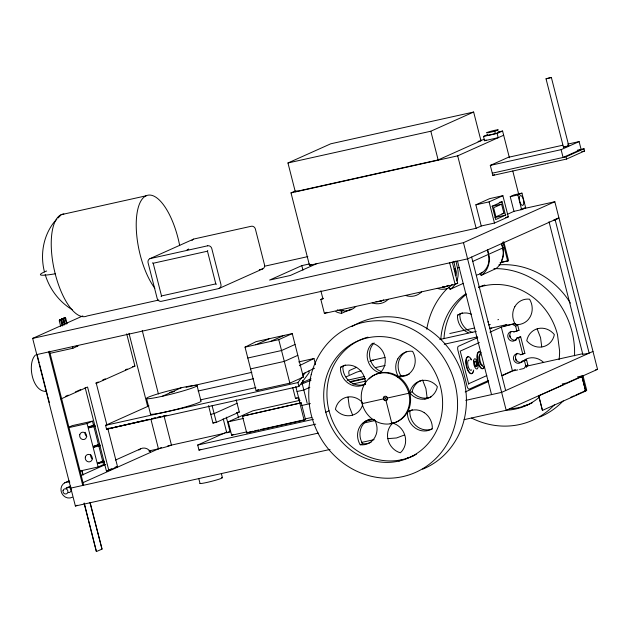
<?xml version="1.0" encoding="UTF-8"?>
<svg xmlns="http://www.w3.org/2000/svg" width="629" height="629" viewBox="0 0 629 629"><rect width="100%" height="100%" fill="white"/><g stroke="black" fill="none" stroke-linecap="round" stroke-linejoin="round"><path stroke-width="0.94" d="M335.815 311.599A20.214 18.571 65.9 0 0 340.58 313.234L341.547 313.36L341.673 311.08L343.434 310.294M59.873 320.468L59.936 319.516L59.275 320.735L60.691 326.294M64.708 323.801L63.529 319.17L62.098 318.549L62.035 319.501L61.438 319.768L62.853 325.327M64.197 318.533L64.26 317.582L63.6 318.801L65.015 324.36M62.098 318.549L61.438 319.768L63.529 319.17M216.384 284.324L215.802 283.876L207.476 251.191L207.774 250.57M384.405 400.335L386.505 396.577M161.095 296.613L161.519 295.937L215.802 283.876M515.316 331.255L513.924 331.884A4.914 4.513 65.9 0 0 508.028 334.4A4.914 4.513 65.9 0 0 510.842 340.792A4.914 4.513 65.9 0 0 516.692 338.15L520.67 336.798L524.893 353.364L520.702 354.764A4.914 4.513 65.9 0 0 514.247 355.456A4.914 4.513 65.9 0 0 515.426 362.328A4.914 4.513 65.9 0 0 521.834 361.4L526.552 359.882L527.849 364.946L525.765 365.881L524.036 368.484L519.593 369.475M526.119 367.556L527.849 364.946M308.823 371.016L309.224 372.572L298.924 386.45L106.56 429.198L105.57 425.314L297.934 382.574L301.723 377.455L303.359 377.093L292.273 333.598L256.105 341.633L245.035 347.145L256.121 390.64L289.851 383.147L303.359 377.093M302.871 375.914L305.151 372.84M56.791 219.309L54.267 221.919A58.088 53.363 65.9 0 0 44.455 271.925M58.049 218.004L61.288 214.654A52.419 20.34 77.5 0 1 63.867 213.986M35.507 354.96C26.898 363.192 32.158 391.466 45.854 391.419M452.18 284.379A17.879 16.425 65.9 0 1 449.57 286.871L448.886 287.319L450.097 289.301L450.907 288.782A20.214 18.571 65.9 0 0 455.302 283.954M479.951 273.403L481.169 275.384L481.971 274.865A20.214 18.571 65.9 0 0 488.599 254.32L487.561 249.595M546.019 78.79L551.35 77.43L568.758 145.731L565.778 146.73L563.442 147.139L546.035 78.837L551.358 77.485M563.442 147.139L563.946 146.856M187.395 249.611L188.755 249.226L187.088 249.689L188.126 249.383M299.333 365.732L313.973 358.506L315.554 364.718M302.549 374.121L314.524 368.217M287.956 162.974L330.775 143.789L473.645 112.041L480.965 140.747L438.146 159.931L295.276 191.68L287.956 162.974L430.826 131.225L473.645 112.041M481.256 225.992L475.862 204.818L489.661 198.63L502.886 195.69L508.287 216.871L494.48 223.059L481.256 225.992L476.145 228.28L309.476 265.32L291.007 192.883L295.394 190.917M295.276 191.68L297.061 190.878M149.946 258.668L193.543 239.13M62.782 325.696L61.367 320.137L60.423 319.406L62.185 325.964M61.901 318.636L62.585 318.439M67.106 323.754L65.691 318.203L64.748 317.472L66.509 324.029M61.367 320.137L59.275 320.735M65.691 318.203L63.6 318.801M330.036 449.436L75.378 506.023L32.653 338.394L82.808 315.915M487.554 134.936A6.101 0.448 -14.3 0 0 488.906 135.093A6.101 0.448 -14.3 0 0 495.361 133.552L497.122 133.427L498.207 137.688L484.582 140.715L483.497 136.454L487.396 134.708M484.582 140.715L486.146 140.015M291.007 192.883L457.684 155.843L503.664 135.243M49.549 353.451L72.893 348.262L77.965 345.989L76.101 346.406M577.273 150.237L584.026 148.735L584.593 150.984L566.58 159.058L492.861 175.436L490.298 165.396L508.311 157.321L562.853 145.205M219.049 288.459L262.647 268.921M492.861 175.436L494.575 174.673M309.366 263.952L301.818 265.635L269.566 280.086L290.331 275.471L317.205 263.425M561.107 149.663L579.12 141.588L581.102 149.387L563.089 157.454L561.107 149.663L490.298 165.396M309.476 265.32L311.237 264.526M492.287 173.187L566.014 156.81L584.026 148.735M475.862 204.818L489.087 201.878L502.886 195.69M513.972 211.336L510.221 196.641L514.278 194.825L521.944 193.127L525.687 207.814L521.63 209.638L513.972 211.336L507.092 214.418M65.581 396.333L68.246 395.138M75.362 391.953L80.693 389.563M95.639 383.155L98.273 381.976M102.661 380.01L105.287 378.831M125.47 369.789L127.223 369.003M60.887 398.983L87.565 387.032L108.848 470.531L106.427 471.074L85.143 387.566M126.696 333.857L134.913 366.109L96.308 383.407L106.914 425.023M502.091 201.775L492.255 206.186L495.66 219.568L505.504 215.157L502.091 201.775L499.222 202.412M510.221 196.641L517.887 194.943L521.944 193.127M501.588 204.158L493.616 207.727L495.935 216.824L503.908 213.255L501.588 204.158L492.012 206.288M32.653 338.394L463.463 242.66L554.825 201.728L558.953 217.917L467.591 258.857L36.773 354.583M68.419 427.358L72.288 425.629L92.487 421.139L103.549 464.556L98.148 466.977L79.781 471.058M255.791 344.755L269.298 338.701M68.71 427.641L87.077 423.561L92.487 421.139M270.336 341.523L283.836 335.469M245.035 347.145L278.765 339.652L292.273 333.598M341.547 313.36L351.218 309.028M95.325 426.376L88.893 427.806L88.673 426.934L94.57 424.701M88.893 427.806L91.331 426.714M553.544 220.15A10.654 0.778 -14.3 0 0 555.155 219.804L558.992 218.082L597.55 369.357L581.424 376.574M162.321 396.254L170.907 392.41C180.83 389.76 165.073 393.251 170.907 392.41M172.668 391.623L181.254 387.771M186.074 387.33L251.859 372.313M105.57 425.314L148.931 405.886M456.803 280.966A20.214 18.571 65.9 0 0 457.527 268.237L459.288 267.451M472.473 261.538L504.018 247.409L502.595 247.677M295.04 344.472L281.54 350.526L247.81 358.019M146.651 419.96L106.56 429.198L109.218 428.003M100.263 445.764L93.831 447.188L93.611 446.331L99.516 444.105M480.831 273.01L482.592 272.223M297.816 355.346L284.308 361.4L250.578 368.893M93.831 447.188L96.268 446.095M450.097 289.301L463.266 283.404M481.169 275.384L496.037 268.559A20.214 18.571 65.9 0 0 502.665 248.015L501.62 243.289M256.121 390.64L258.653 389.508M104.43 462.071L97.99 463.502L97.872 463.038L103.777 460.813M97.99 463.502L102.055 461.686L101.937 461.222M237.062 403.307L214.119 413.591L210.754 414.338M64.708 482.82L69.166 480.823M80.756 475.634L105.703 464.454M115.508 460.058L140.464 448.878M70.582 486.068L66.131 488.057L70.865 487.011M301.456 383.03L311.064 378.721M208.529 405.587L212.987 423.081L214.756 422.295M106.427 471.074L111.632 468.739M108.848 470.531L117.529 466.647L107.881 428.813M212.987 423.081L216.352 422.334L239.295 412.058L236.174 399.808M300.277 384.626L310.97 380.293M82.729 482.765L161.425 447.502M340.478 367.328A17.187 15.796 65.9 0 1 357.272 367.855L359.686 369.797A17.187 15.796 65.9 0 1 365.347 383.957A17.187 15.796 65.9 0 1 351.226 384.893L348.545 383.431A17.187 15.796 65.9 0 1 340.478 367.328L342.86 366.259A17.187 15.796 65.9 0 1 345.447 364.962M468.22 332.78L465.539 331.318A17.187 15.796 65.9 0 1 457.464 315.208L459.846 314.138A17.187 15.796 65.9 0 1 462.441 312.841M246.93 431.848L231.653 435.244L228.233 421.823L252.756 410.839L300.088 400.319M242.448 416.178L301.212 402.819L305.482 419.559L304.137 420.156L246.717 432.917L242.448 416.178L301.212 402.819M309.869 387.307L303.815 390.019L297.045 391.521M356.549 367.328L349.504 370.489A3.625 1.407 77.5 0 0 349.087 374.577M369.766 361.408L372.415 360.22L385.082 357.406M292.713 387.488L295.512 398.479L297.132 397.748M346.06 376.897L356.549 372.195L361.25 370.764M315.711 424.19L199.008 450.12L197.71 445.033L226.762 432.013M223.209 418.828L226.762 432.776L229.255 431.659M231.653 435.244L233.406 434.458M199.008 450.12L200.769 449.334M75.378 506.023L77.17 505.221M487.719 321.993L488.371 321.702M497.877 319.791L498.53 319.501M379.059 373.359L379.995 372.942A17.187 15.796 65.9 0 0 385.223 359.316L384.712 356.218A17.187 15.796 65.9 0 0 372.431 343.277A17.187 15.796 65.9 0 0 367.713 360L368.751 362.98A17.187 15.796 65.9 0 0 379.995 372.942M246.717 432.917L248.054 432.32M364.411 384.382L365.347 383.957M477.726 337.616L458.337 346.304A3.625 1.407 77.5 0 0 457.928 350.392L467.056 386.198A3.625 1.407 77.5 0 0 469.25 389.115L488.639 380.427M489.92 332.206L501.282 327.111L514.915 323.613L517.714 325.209L519.011 330.28L513.924 331.884M397.449 377.038L400.767 375.552A17.187 15.796 65.9 0 0 409.282 374.058M512.839 324.54L515.638 326.144L517.714 325.209M468.715 384.217L460.216 351.108L479.353 342.538M325.806 412.231L329.046 410.776M420.156 381.009L421.744 380.293M516.692 338.15L520.67 336.798M419.991 380.915A17.187 15.796 65.9 0 0 412.137 391.781L408.819 393.267L387.503 398M520.702 354.764L522.785 353.836M424.756 399.038L427.138 397.968L425.943 388.706L422.539 379.94M468.542 383.784L486.807 375.599M406.499 412.53L409.817 411.044A17.187 15.796 65.9 0 1 412.412 409.746M84.066 503.184L96.402 551.57L102.016 549.101L90.167 502.61M521.834 361.4L526.552 359.882M392.787 423.136A17.187 15.796 65.9 0 0 387.558 436.754L388.069 439.852A17.187 15.796 65.9 0 0 400.351 452.794A17.187 15.796 65.9 0 0 405.068 436.078L404.03 433.098A17.187 15.796 65.9 0 0 392.787 423.136L391.851 423.553A25.97 23.855 65.9 0 1 362.021 390.405A25.97 23.855 65.9 0 1 402.489 381.41A25.97 23.855 65.9 0 1 391.851 423.553L386.017 400.657A2.28 2.091 65.9 0 1 383.399 397.748A2.28 2.091 65.9 0 1 386.953 396.962A2.28 2.091 65.9 0 1 386.017 400.657M465.201 391.969L488.489 381.536M501.926 375.513L515.363 369.49M501.997 375.757L512.486 371.055L501.282 327.111M374.397 419.457A17.187 15.796 65.9 0 0 361.337 424.559L359.654 426.989A17.187 15.796 65.9 0 0 360.213 444.766L362.595 443.697A17.187 15.796 65.9 0 0 371.11 442.211M592.982 351.438L501.627 392.37L465.759 400.343M575.881 395.028L586.692 390.184L582.997 375.686L566.808 382.943L562.216 383.957M464.068 419.653L506.188 410.289L563.513 384.602M538.739 395.893L582.116 376.504L585.811 391.002L542.434 410.391L538.739 395.893L542.434 410.391M398.865 461.088A63.741 58.56 65.9 0 0 424.976 357.649A63.741 58.56 65.9 0 0 325.641 379.719A63.741 58.56 65.9 0 0 398.865 461.088L402.096 459.642M570.503 397.442L574.088 395.83M452.275 261.955L457.7 283.239L455.137 284.387L324.399 313.423L320.837 299.435L323.4 298.288M324.399 313.423L326.962 312.275M454.122 269.204L455.42 268.63L453.776 261.287M509.419 157.816L502.587 131.029L497.122 133.427L483.497 136.454M500.039 262.757L508.586 260.681L503.743 241.693M188.582 249.304L188.024 249.454M404.659 434.914L396.569 437.965L387.873 438.641M565.039 146.51L565.715 146.329M320.837 299.435L322.936 298.893L320.861 290.74M106.56 429.198L143.907 420.557M145.818 420.117L149.655 419.229M151.565 418.788L155.394 417.9M157.313 417.459L160.183 416.799M151.424 418.867L155.245 417.986M157.156 417.546L160.969 416.665M162.88 416.225L166.701 415.344M158.783 300.049L87.014 315.994A52.419 20.34 77.5 0 1 55.21 273.796A52.419 20.34 77.5 0 1 61.194 214.678L146.172 195.792M480.477 140.393L484.299 139.544M478.087 141.383L480.965 140.747M567.633 144.143L579.12 141.588M581.723 151.628L584.593 150.984M152.493 262.859L153.193 263.252L207.476 251.191M523.768 208.246L525.687 207.814M264.738 266.185L307.825 256.608M520.356 209.386L554.825 201.728M501.997 213.679L503.908 213.255M259.29 269.715L262.151 269.078A3.625 3.334 65.9 0 0 264.518 264.848L255.39 229.05A3.625 3.334 65.9 0 0 251.238 226.267L194.047 238.973A3.625 3.334 65.9 0 0 192.002 240.514M494.968 217.5L505.504 215.157M505.449 217.5L508.287 216.871M64.064 317.669L64.748 317.472M59.739 319.603L60.423 319.406M556.115 218.719L558.033 218.294M455.789 283.663L457.7 283.239M132.491 366.644L134.913 366.109M298.681 361.911L313.973 358.506M449.79 333.504L474.274 328.063M488.403 324.926L490.282 324.501M198.08 391.026L253.589 378.689M439.813 339.495L476.255 331.397M489.684 328.409L506.95 324.572L503.365 326.176L514.915 323.613M444.239 344.26L477.458 336.877M200.337 399.895L255.854 387.558M516.755 330.783L519.011 330.28M88.673 426.934L95.105 425.503M375.592 367.58L385.16 365.449M347.177 380.293L364.435 376.457M349.535 381.709L364.82 378.312M350.156 382.086L365.433 378.689M352.783 384.012L365.685 381.143M295.512 398.479L298.869 397.732M236.771 412.616L239.295 412.058M93.611 446.331L100.042 444.9M523.485 353.679L524.893 353.364M228.233 421.823L243.509 418.427M301.763 405.485L310.356 403.574M167.739 445.93L225.056 433.192M226.762 432.776L230.12 432.029L226.33 417.153M526.528 366.204L582.454 353.773M148.987 450.938L158.453 448.831A10.316 0.755 -14.3 0 0 171.45 445.104L163.965 415.745M362.092 403.645L383.407 398.912M97.872 463.038L104.312 461.607M513.374 370.858L517.816 369.868M305.183 418.906L311.866 417.42M249.013 432.107L252.842 431.258M254.753 430.834L258.582 429.977M260.5 429.552L305.482 419.559M197.71 445.033L313.454 419.307M115.099 467.182L117.529 466.647M595.632 369.781L597.55 369.357M365.19 421.288L373.791 419.378M70.81 488.104L318.392 433.09M363.169 423.175L375.639 420.4M577.493 376.913L582.997 375.686M580.26 376.913L582.116 376.504M584.86 390.593L586.692 390.184M583.956 391.411L585.811 391.002M361.628 442.415L374.074 439.647M102.016 549.101L89.955 502.657M96.402 551.57L84.27 503.137M500.928 262.364L508.586 260.681M498.042 132.019L502.587 131.029M567.099 145.991L568.758 145.731M541.742 346.925L539.973 347.137A17.187 15.796 65.9 0 1 526.74 340.729A17.187 15.796 65.9 0 1 535.468 329.439L538.22 328.535A17.187 15.796 65.9 0 1 554.353 334.589A17.187 15.796 65.9 0 1 542.874 346.783L541.742 346.925L540.547 337.663L537.142 328.888M341.673 311.08L340.847 310.978A17.879 16.425 65.9 0 1 337.317 309.845M383.611 397.221L387.299 399.69M62.389 318.526L64.347 324.996M352.625 415.069L349.221 406.295L348.026 397.033M566.014 156.81L566.58 159.058M555.155 219.804L589.145 353.16A10.654 0.778 -14.3 0 1 582.729 353.938M549.015 221.73L582.761 354.143M585.662 391.018L581.967 376.519L585.607 391.049M512.777 170.994L518.768 194.51M517.887 194.943L521.63 209.638M494.756 131.162L495.361 133.552L496.706 133.199A6.101 0.448 -14.3 0 0 498.483 132.2M502.854 242.079L507.689 261.066M489.087 201.878L494.48 223.059M515.638 326.144L516.928 331.216M518.587 337.734L522.809 354.3M524.476 360.81L525.765 365.881M509.804 335.792L510.284 337.663M515.528 358.231L516.244 361.038M457.684 155.843L476.145 228.28M471.632 257.041L505.669 390.562M463.463 242.66L506.188 410.289M430.826 131.225L438.146 159.931M457.495 261.098L491.532 394.611M449.586 262.608L455.137 284.387M301.818 265.635L302.966 270.132M302.557 380.506L303.021 382.338M302.321 384.17L307.149 403.118M297.934 382.574L298.924 386.45M295.772 386.513L300.159 403.724M298.618 397.913L299.467 401.231M299.876 403.417L304.137 420.156M278.765 339.652L289.851 383.147M237.125 412.317L238.548 417.892M212.115 405.713L216.352 422.334M221.416 473.794L222.383 477.584M196.987 385.349L200.95 400.909A26.261 1.926 -14.3 0 1 176.049 409.487A26.261 1.926 -14.3 0 1 150.48 413.748M153.193 263.252L161.519 295.937M198.835 478.755L200.046 483.497M142.24 330.524L158.414 393.966M146.588 398.684L150.559 414.252M129 333.307L147.587 406.216M150.968 419.48L158.453 448.831M97.676 444.506L97.896 445.371M72.421 346.398L72.893 348.262M87.077 423.561L98.148 466.977M81.943 470.35L83.154 475.092M81.731 470.398L82.698 474.195M83.563 484.731L49.526 351.21A13.288 0.975 -14.3 0 1 48.732 351.925L82.769 485.446A13.288 0.975 -14.3 0 0 82.651 484.707M37.064 354.434L39.226 362.925M39.706 364.82L47.403 395.012M47.89 396.899L49.329 402.56M455.891 260.893L457.527 268.237M487.444 249.642L488.489 254.368M455.42 268.63L455.868 270.989A17.879 16.425 65.9 0 1 455.891 275.588M221.581 477.568A11.644 0.849 -14.3 0 1 212.814 481.004A11.644 0.849 -14.3 0 1 200.006 483.276M154.86 288.255A52.419 20.34 77.5 0 1 140.92 200.973A52.419 20.34 77.5 0 1 179.697 245.632M55.21 273.796A58.127 4.254 -14.3 0 1 46.656 270.989M72.272 309.727A58.088 53.363 65.9 0 1 45.186 274.535M86.81 436.534A3.743 3.436 65.9 0 1 85.167 432.288M92.432 458.856A3.798 3.483 65.9 0 1 90.757 454.547M72.382 497.193A8.146 7.485 65.9 0 1 61.068 490.942A8.146 7.485 65.9 0 1 69.827 482.184M66.462 488.458A2.65 2.437 65.9 0 1 70.739 488.953A2.65 2.437 65.9 0 1 68.435 492.609M138.899 450.057A8.146 7.485 65.9 0 1 150.504 451.842M149.159 450.962A3.247 2.988 65.9 0 1 149.922 451.245M554.408 404.801A79.797 73.326 65.8 0 1 471.601 418.049M426.761 329.219A79.797 73.326 65.8 0 1 447.219 288.554M493.914 268.638A79.797 73.326 65.8 0 1 574.521 355.81M498.876 264.864A79.797 73.326 65.8 0 1 570.432 303.115M563.254 400.83A79.797 73.326 65.8 0 1 539.651 417.066M539.603 396.97A63.741 58.56 65.9 0 1 507.257 410.171M440.835 338.952A63.741 58.56 65.9 0 1 466.034 293.664M478.881 287.319A63.741 58.56 65.9 0 1 557.483 334.604L559.606 351.006A63.741 58.56 65.9 0 1 559.079 359.646M532.551 402.576A63.741 58.56 65.9 0 1 509.521 408.771M444.011 338.465A63.741 58.56 65.9 0 1 466.136 294.49M478.512 287.225A63.741 58.56 65.9 0 1 484.873 285.016M527.912 404.596A63.741 58.552 65.9 0 1 523.32 406.004M472.733 332.466A17.187 15.796 65.9 0 1 470.602 331.711L467.921 330.249A17.187 15.796 65.9 0 1 459.846 314.138M457.464 315.208A17.187 15.796 65.9 0 1 471.577 314.272M524.421 359.992A17.187 15.796 65.9 0 1 538.542 359.057L541.223 360.519A17.187 15.796 65.9 0 1 543.637 362.469M489.967 328.291A22.377 20.56 65.9 0 1 491.776 328.149M516.448 339.864A4.914 4.513 65.9 0 1 510.764 338.056A4.914 4.513 65.9 0 1 511.031 331.9M522.652 361.746A4.914 4.513 65.9 0 1 516.236 359.953A4.914 4.513 65.9 0 1 517.643 353.294M416.382 454.248A63.741 58.56 65.9 0 1 332.151 420.133A63.741 58.56 65.9 0 1 367.934 337.12M351.957 326.593A79.797 73.294 65.9 0 1 457.448 362.477A79.797 73.294 65.9 0 1 422.664 469.187M413.615 455.671A63.741 58.568 65.9 0 1 410.926 456.709M409.094 457.33A63.741 58.568 65.9 0 1 407.254 457.873M369.176 378.886A25.97 23.863 65.9 0 1 407.962 387.834A25.97 23.863 65.9 0 1 390.137 423.561M360.213 444.766A17.187 15.796 65.9 0 0 374.955 437.226L376.173 434.482A17.187 15.796 65.9 0 0 374.782 420.141M362.666 404.714A17.187 15.796 65.9 0 1 354.3 414.511L351.548 415.423A17.187 15.796 65.9 0 1 335.414 409.361A17.187 15.796 65.9 0 1 346.894 397.166L349.795 396.82A17.187 15.796 65.9 0 1 362.524 402.631M362.595 443.697A17.187 15.796 65.9 0 1 362.037 425.927L363.719 423.49A17.187 15.796 65.9 0 1 370.041 419.111M365.135 384.193A17.187 15.796 65.9 0 1 353.608 383.832L350.927 382.361A17.187 15.796 65.9 0 1 342.86 366.259M381.661 371.653A17.187 15.796 65.9 0 1 371.134 361.911L370.096 358.931A17.187 15.796 65.9 0 1 374.106 342.884M400.767 375.552A17.187 15.796 65.9 0 1 398.99 360.527L400.209 357.775A17.187 15.796 65.9 0 1 406.436 351.729M431.03 396.93A17.187 15.796 65.9 0 1 428.27 397.835L425.369 398.181A17.187 15.796 65.9 0 1 412.137 391.781M432.092 428.978A17.187 15.796 65.9 0 1 417.892 427.146L415.478 425.204A17.187 15.796 65.9 0 1 409.817 411.044M473.668 370.127A8.664 3.365 77.5 0 1 468.935 371.645A8.664 3.365 77.5 0 1 466.411 359.135A8.664 3.365 77.5 0 1 471.593 359.796M471.687 369.876A5.252 2.036 77.5 0 1 468.062 366.039A5.252 2.036 77.5 0 1 469.195 360.071M475.65 366.503A2.783 1.077 77.5 0 1 475.335 366.164M475.029 365.685A2.783 1.077 77.5 0 1 474.557 364.395M474.636 361.463A2.783 1.077 77.5 0 1 476.562 363.499A2.783 1.077 77.5 0 1 475.964 366.66M482.907 364.969A5.37 2.084 77.5 0 1 479.188 361.054A5.37 2.084 77.5 0 1 480.352 354.953M472.953 371.833A8.664 3.365 77.5 0 1 466.726 367.761A8.664 3.365 77.5 0 1 468.291 356.84M470.24 358.373A8.664 3.365 77.5 0 1 471.176 359.89M372.415 360.22A3.625 1.407 77.5 0 1 373.351 360.543M483.583 368.004A8.664 3.365 77.5 0 1 477.34 360.574A8.664 3.365 77.5 0 1 480.43 352.326M484.534 366.738A8.664 3.365 77.5 0 1 478.001 361.589A8.664 3.365 77.5 0 1 480.839 352.24M484.574 366.919A7.344 2.846 77.5 0 1 480.124 361.007A7.344 2.846 77.5 0 1 480.957 352.727M488.466 254.226A17.824 16.378 65.9 0 1 476.821 275.015M501.549 244.288A17.824 16.378 65.9 0 1 501.627 260.241M449.067 287.783A17.824 16.378 65.9 0 1 437.218 288.373M448.729 285.338A15.497 14.239 65.9 0 1 442.454 286.966M455.38 268.575A15.497 14.239 65.9 0 1 455.593 275.714M447.408 285.975A15.497 14.239 65.9 0 1 442.902 287.146M454.885 268.795A15.497 14.239 65.9 0 1 455.231 275.156M388.203 299.333A17.824 16.378 65.9 0 1 372.164 302.895M383.674 299.86A15.497 14.239 65.9 0 1 377.4 301.488M382.353 300.497A15.497 14.239 65.9 0 1 375.961 301.684M355.762 306.52A17.824 16.378 65.9 0 1 339.723 310.081M421.587 291.895A17.824 16.378 65.9 0 1 405.556 295.465M397.827 358.844L396.608 361.596A17.187 15.796 65.9 0 0 398.385 376.622A17.187 15.796 65.9 0 0 411.445 371.519L413.127 369.081A17.187 15.796 65.9 0 0 412.569 351.304A17.187 15.796 65.9 0 0 397.827 358.844M514.813 306.724L513.594 309.476A17.187 15.796 65.9 0 0 515.371 324.501A17.187 15.796 65.9 0 0 528.431 319.398L530.113 316.961A17.187 15.796 65.9 0 0 529.555 299.192A17.187 15.796 65.9 0 0 514.813 306.724M421.233 380.647L418.482 381.559A17.187 15.796 65.9 0 0 409.754 392.842A17.187 15.796 65.9 0 0 422.987 399.25L425.888 398.904A17.187 15.796 65.9 0 0 437.367 386.709A17.187 15.796 65.9 0 0 421.233 380.647M207.633 245.805L150.449 258.511A3.625 3.334 65.9 0 0 148.074 262.741L157.203 298.547A3.625 3.334 65.9 0 0 161.362 301.322L218.546 288.617A3.625 3.334 65.9 0 0 220.921 284.387L211.792 248.581A3.625 3.334 65.9 0 0 207.633 245.805M424.237 412.64L421.556 411.177A17.187 15.796 65.9 0 0 407.435 412.113A17.187 15.796 65.9 0 0 413.096 426.273L415.51 428.215A17.187 15.796 65.9 0 0 432.304 428.742A17.187 15.796 65.9 0 0 424.237 412.64M156.527 397.473A26.261 1.926 -14.3 0 0 197.058 385.844A26.261 1.926 -14.3 0 0 161.771 392.732A26.261 1.926 -14.3 0 0 156.527 397.473M79.757 434.71A3.743 3.436 65.9 0 0 84.058 439.49A3.743 3.436 65.9 0 0 85.591 433.412A3.743 3.436 65.9 0 0 79.757 434.71M85.347 456.969A3.798 3.483 65.9 0 0 89.711 461.82A3.798 3.483 65.9 0 0 91.26 455.655A3.798 3.483 65.9 0 0 85.347 456.969M63.097 490.447A2.65 2.437 65.9 0 0 65.982 493.977A2.65 2.437 65.9 0 0 67.279 489.755A2.65 2.437 65.9 0 0 63.097 490.447M311.166 374.735A79.797 73.294 65.9 0 0 402.819 476.601A79.797 73.294 65.9 0 0 435.488 347.114A79.797 73.294 65.9 0 0 311.166 374.735M473.582 360.897A5.252 2.036 77.5 0 0 476.593 369.003A5.252 2.036 77.5 0 0 477.325 361.754A5.252 2.036 77.5 0 0 473.582 360.897M474.636 362.304A2.783 1.077 77.5 0 0 476.232 366.605A2.783 1.077 77.5 0 0 476.625 362.76A2.783 1.077 77.5 0 0 474.636 362.304M519.35 198.339A5.063 1.966 77.5 0 0 522.644 205.408A5.063 1.966 77.5 0 0 522.683 197.648A5.063 1.966 77.5 0 0 519.35 198.339M488.882 132.593A6.101 0.448 -14.3 0 0 498.294 129.896A6.101 0.448 -14.3 0 0 490.101 131.492A6.101 0.448 -14.3 0 0 488.882 132.593"/></g></svg>
